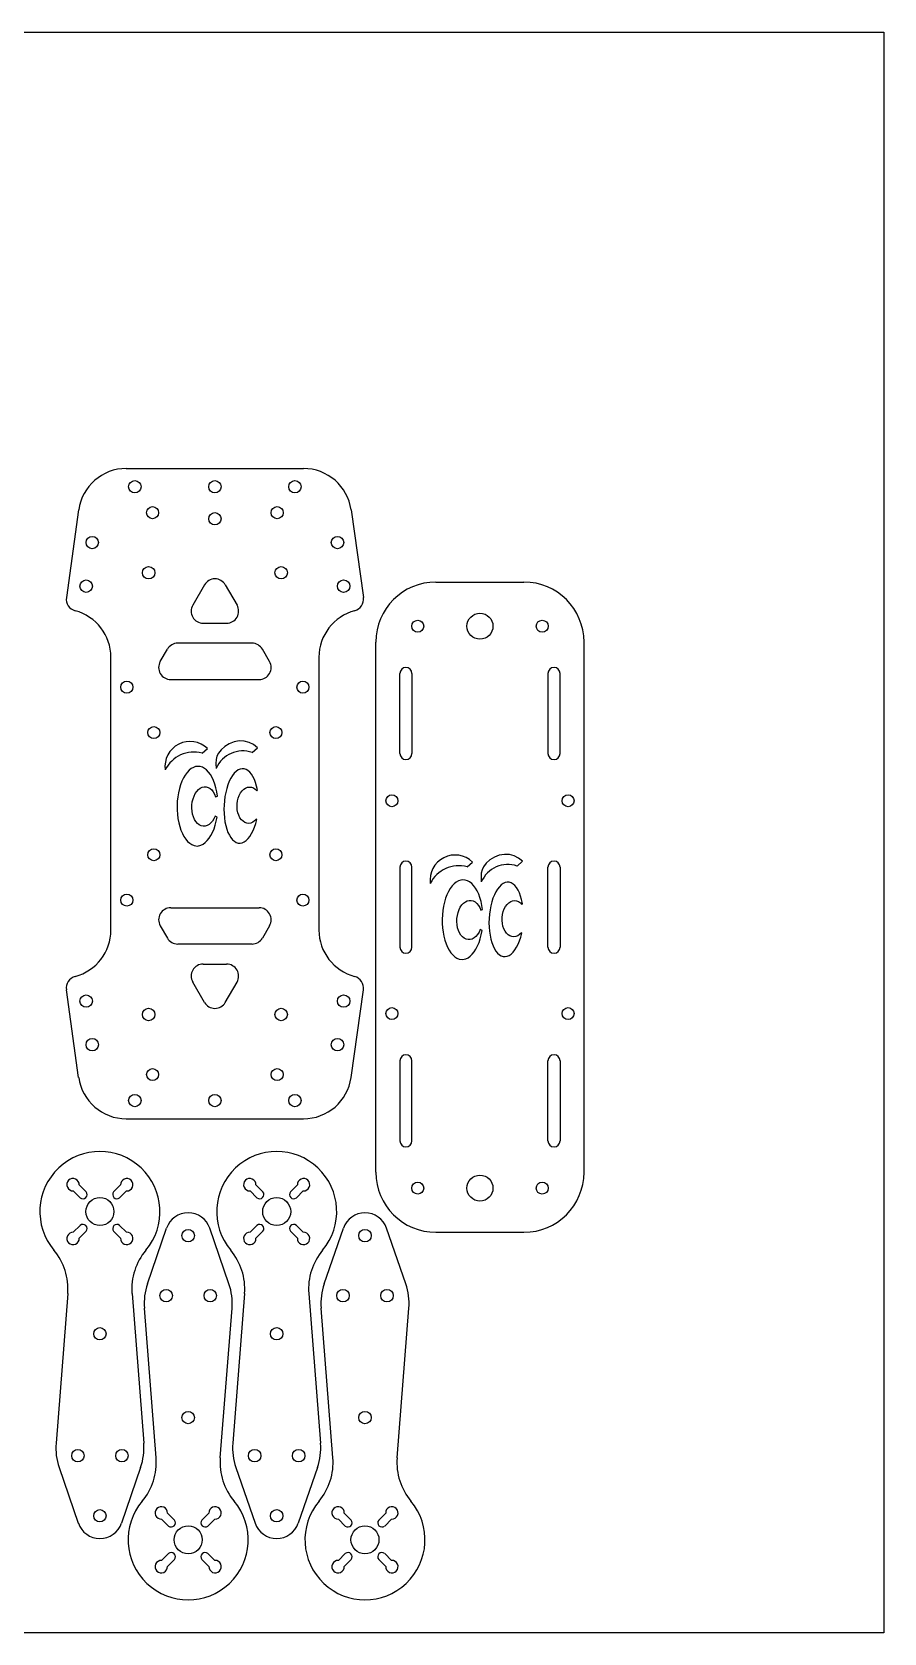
# Model space of a CAD drawing. Header units: inches. Extents: x 0 to 500, y 0 to 400.
# Drawn here: x 287.1 to 500, y 0 to 400 of the extents above; entities that cross this region are included whole.
import ezdxf

# ---------------------------------------------------------------- set-up
doc = ezdxf.new("R2010")
doc.units = ezdxf.units.IN
doc.header["$MEASUREMENT"] = 0
doc.linetypes.add('Continuous2', pattern=[0])
for name, color, linetype in [('Layout', 1, 'Continuous'), ('Modified Arms', 1, 'Continuous'), ('Modified Main Plates', 1, 'Continuous'), ('Modified Top Plate', 1, 'Continuous')]:
    doc.layers.add(name, color=color, linetype=linetype)

msp = doc.modelspace()

# ---------------------------------------------------------------- linework, layer by layer
at = {"layer": 'Layout', "color": 2, "linetype": 'Continuous2', "lineweight": -3, "true_color": 0xffff00}
for p, q in [((0, 400), (500, 400)), ((500, 400), (500, 0)), ((500, 0), (0, 0))]:
    msp.add_line(p, q, dxfattribs=at)
at = {"layer": 'Modified Arms', "color": 5, "linetype": 'Continuous2', "lineweight": -3, "true_color": 0x0000ff}
for p, q in [((299.17, 108.72), (297.44, 110.46)), ((300.65, 110.2), (298.92, 111.93)), ((307.52, 110.2), (309.26, 111.93)), ((309, 108.72), (310.73, 110.46)), ((343.34, 108.72), (341.61, 110.46)), ((344.82, 110.2), (343.09, 111.93)), ((351.7, 110.2), (353.43, 111.93)), ((353.17, 108.72), (354.91, 110.46)), ((299.17, 101.85), (297.44, 100.12)), ((300.65, 100.37), (298.92, 98.64)), ((307.52, 100.37), (309.26, 98.64)), ((309, 101.85), (310.73, 100.12)), ((343.34, 101.85), (341.61, 100.12)), ((344.82, 100.37), (343.09, 98.64)), ((351.7, 100.37), (353.43, 98.64)), ((353.17, 101.85), (354.91, 100.12)), ((321.23, 26.72), (319.5, 28.45)), ((322.71, 28.2), (320.98, 29.93)), ((329.59, 28.2), (331.32, 29.93)), ((331.07, 26.72), (332.8, 28.45)), ((365.4, 26.72), (363.67, 28.45)), ((366.88, 28.2), (365.15, 29.93)), ((373.76, 28.2), (375.49, 29.93)), ((375.24, 26.72), (376.97, 28.45)), ((321.23, 19.85), (319.5, 18.11)), ((322.71, 18.37), (320.98, 16.64)), ((329.59, 18.37), (331.32, 16.64)), ((331.07, 19.85), (332.8, 18.11)), ((365.4, 19.85), (363.67, 18.11)), ((366.88, 18.37), (365.15, 16.64)), ((373.76, 18.37), (375.49, 16.64)), ((375.24, 19.85), (376.97, 18.11))]:
    msp.add_line(p, q, dxfattribs=at)
at = {"layer": 'Modified Arms', "color": 1, "linetype": 'Continuous2', "lineweight": -3, "true_color": 0xff0000}
for p, q in [((315.96, 87.23), (320.76, 101.14)), ((336.34, 87.23), (331.54, 101.14)), ((360.14, 87.23), (364.93, 101.14)), ((380.51, 87.23), (375.71, 101.14)), ((296.07, 84.82), (293.13, 47.4)), ((312.11, 84.82), (315.05, 47.4)), ((340.24, 84.82), (337.3, 47.4)), ((356.28, 84.82), (359.22, 47.4)), ((318.13, 43.75), (315.19, 81.17)), ((334.17, 43.75), (337.11, 81.17)), ((362.3, 43.75), (359.36, 81.17)), ((378.34, 43.75), (381.28, 81.17)), ((293.9, 41.34), (298.69, 27.43)), ((314.27, 41.34), (309.48, 27.43)), ((338.07, 41.34), (342.86, 27.43)), ((358.44, 41.34), (353.65, 27.43))]:
    msp.add_line(p, q, dxfattribs=at)
at = {"layer": 'Modified Arms', "color": 5, "linetype": 'Continuous2', "lineweight": -3, "true_color": 0x0000ff}
for centre, radius in [((304.09, 105.29), 3.5), ((348.26, 105.29), 3.5), ((326.15, 99.28), 1.55), ((370.32, 99.28), 1.55), ((320.65, 84.28), 1.55), ((331.65, 84.28), 1.55), ((364.82, 84.28), 1.55), ((375.82, 84.28), 1.55), ((304.09, 74.76), 1.55), ((348.26, 74.76), 1.55), ((326.15, 53.81), 1.55), ((370.32, 53.81), 1.55), ((298.59, 44.29), 1.55), ((309.59, 44.29), 1.55), ((342.76, 44.29), 1.55), ((353.76, 44.29), 1.55), ((304.09, 29.29), 1.55), ((348.26, 29.29), 1.55), ((326.15, 23.28), 3.5), ((370.32, 23.28), 3.5)]:
    msp.add_circle(centre, radius, dxfattribs=at)
at = {"layer": 'Modified Arms', "color": 1, "linetype": 'Continuous2', "lineweight": -3, "true_color": 0xff0000}
for centre, radius, start, end in [((304.09, 105.29), 15, 319.9784, 220.0216), ((348.26, 105.29), 15, 319.9784, 220.0216), ((326.15, 99.28), 5.7, 19.0184, 160.9816), ((370.32, 99.28), 5.7, 19.0184, 160.9816), ((281.11, 85.99), 15, 355.5091, 40.0216), ((327.06, 85.99), 15, 139.9784, 184.4909), ((325.28, 85.99), 15, 355.5091, 40.0216), ((371.23, 85.99), 15, 139.9784, 184.4909), ((330.15, 82.35), 15, 160.9816, 184.4909), ((322.16, 82.35), 15, 355.5091, 19.0184), ((374.32, 82.35), 15, 160.9816, 184.4909), ((366.33, 82.35), 15, 355.5091, 19.0184), ((308.08, 46.22), 15, 175.5091, 199.0184), ((300.09, 46.22), 15, 340.9816, 4.4909), ((352.25, 46.22), 15, 175.5091, 199.0184), ((344.26, 46.22), 15, 340.9816, 4.4909), ((303.18, 42.58), 15, 319.9784, 4.4909), ((349.12, 42.58), 15, 175.5091, 220.0216), ((347.35, 42.58), 15, 319.9784, 4.4909), ((393.3, 42.58), 15, 175.5091, 220.0216), ((326.15, 23.28), 15, 139.9784, 40.0216), ((370.32, 23.28), 15, 139.9784, 40.0216), ((304.09, 29.29), 5.7, 199.0184, 340.9816), ((348.26, 29.29), 5.7, 199.0184, 340.9816)]:
    msp.add_arc(centre, radius, start, end, dxfattribs=at)
at = {"layer": 'Modified Arms', "color": 5, "linetype": 'Continuous2', "lineweight": -3, "true_color": 0x0000ff}
for centre, radius, start, end in [((297.37, 112), 1.55, 357.4403, 272.5597), ((310.8, 112), 1.55, 267.4403, 182.5597), ((341.54, 112), 1.55, 357.4403, 272.5597), ((354.97, 112), 1.55, 267.4403, 182.5597), ((299.84, 109.53), 1.05, 230.0198, 39.9802), ((308.33, 109.53), 1.05, 140.0198, 309.9802), ((344.01, 109.53), 1.05, 230.0198, 39.9802), ((352.5, 109.53), 1.05, 140.0198, 309.9802), ((297.37, 98.57), 1.55, 87.4403, 2.5597), ((299.84, 101.04), 1.05, 320.0198, 129.9802), ((308.33, 101.04), 1.05, 50.0198, 219.9802), ((310.8, 98.57), 1.55, 177.4403, 92.5597), ((341.54, 98.57), 1.55, 87.4403, 2.5597), ((344.01, 101.04), 1.05, 320.0198, 129.9802), ((352.5, 101.04), 1.05, 50.0198, 219.9802), ((354.97, 98.57), 1.55, 177.4403, 92.5597), ((319.43, 30), 1.55, 357.4403, 272.5597), ((321.91, 27.53), 1.05, 230.0198, 39.9802), ((330.39, 27.53), 1.05, 140.0198, 309.9802), ((332.87, 30), 1.55, 267.4403, 182.5597), ((363.6, 30), 1.55, 357.4403, 272.5597), ((366.08, 27.53), 1.05, 230.0198, 39.9802), ((374.56, 27.53), 1.05, 140.0198, 309.9802), ((377.04, 30), 1.55, 267.4403, 182.5597), ((321.91, 19.04), 1.05, 320.0198, 129.9802), ((330.39, 19.04), 1.05, 50.0198, 219.9802), ((366.08, 19.04), 1.05, 320.0198, 129.9802), ((374.56, 19.04), 1.05, 50.0198, 219.9802), ((319.43, 16.57), 1.55, 87.4403, 2.5597), ((332.87, 16.57), 1.55, 177.4403, 92.5597), ((363.6, 16.57), 1.55, 87.4403, 2.5597), ((377.04, 16.57), 1.55, 177.4403, 92.5597)]:
    msp.add_arc(centre, radius, start, end, dxfattribs=at)
at = {"layer": 'Modified Main Plates', "color": 1, "linetype": 'Continuous2', "lineweight": -3, "true_color": 0xff0000}
for p, q in [((310.67, 290.94), (354.97, 290.94)), ((298.78, 280.61), (295.71, 258.71)), ((366.85, 280.61), (369.93, 258.71)), ((306.82, 175.62), (306.82, 243.8)), ((358.82, 243.8), (358.82, 175.62)), ((298.78, 138.8), (295.71, 160.7)), ((366.85, 138.8), (369.93, 160.7)), ((310.67, 128.47), (354.97, 128.47))]:
    msp.add_line(p, q, dxfattribs=at)
at = {"layer": 'Modified Main Plates', "color": 5, "linetype": 'Continuous2', "lineweight": -3, "true_color": 0x0000ff}
for p, q in [((330.22, 261.87), (327.29, 256.79)), ((335.42, 261.87), (338.35, 256.79)), ((329.89, 252.29), (335.75, 252.29)), ((319.17, 242.72), (320.94, 245.79)), ((342.1, 247.29), (323.54, 247.29)), ((346.47, 242.72), (344.7, 245.79)), ((321.77, 238.22), (343.87, 238.22)), ((329.61, 219.79), (330.94, 220.95)), ((334.37, 220.68), (333.68, 219.79)), ((335.31, 221.49), (334.37, 220.68)), ((336.42, 222.17), (335.31, 221.49)), ((337.65, 222.66), (336.42, 222.17)), ((338.92, 222.9), (337.65, 222.66)), ((340.17, 222.85), (338.92, 222.9)), ((341.37, 222.52), (340.17, 222.85)), ((342.47, 221.95), (341.37, 222.52)), ((342.15, 219.97), (343.44, 221.17)), ((343.44, 221.17), (342.47, 221.95)), ((327.45, 216.27), (326.9, 215.96)), ((328.01, 216.46), (327.45, 216.27)), ((328.57, 216.53), (328.01, 216.46)), ((329.14, 216.48), (328.57, 216.53)), ((329.69, 216.31), (329.14, 216.48)), ((330.23, 216.02), (329.69, 216.31)), ((330.75, 215.62), (330.23, 216.02)), ((333.14, 218.24), (333.08, 217.25)), ((333.08, 217.25), (333.15, 216.03)), ((333.34, 219.07), (333.14, 218.24)), ((333.68, 219.79), (333.34, 219.07)), ((324.58, 212.81), (324.24, 211.92)), ((324.97, 213.63), (324.58, 212.81)), ((325.4, 214.36), (324.97, 213.63)), ((325.87, 215), (325.4, 214.36)), ((326.37, 215.54), (325.87, 215)), ((326.9, 215.96), (326.37, 215.54)), ((331.24, 215.1), (330.75, 215.62)), ((331.7, 214.49), (331.24, 215.1)), ((332.12, 213.77), (331.7, 214.49)), ((332.5, 212.97), (332.12, 213.77)), ((332.82, 212.09), (332.5, 212.97)), ((333.09, 211.14), (332.82, 212.09)), ((336.42, 212.79), (336.07, 211.94)), ((336.8, 213.56), (336.42, 212.79)), ((337.22, 214.23), (336.8, 213.56)), ((337.67, 214.81), (337.22, 214.23)), ((338.14, 215.27), (337.67, 214.81)), ((338.62, 215.62), (338.14, 215.27)), ((339.12, 215.84), (338.62, 215.62)), ((339.62, 215.94), (339.12, 215.84)), ((340.12, 215.92), (339.62, 215.94)), ((340.61, 215.77), (340.12, 215.92)), ((341.08, 215.5), (340.61, 215.77)), ((341.53, 215.11), (341.08, 215.5)), ((341.96, 214.6), (341.53, 215.11)), ((342.34, 213.99), (341.96, 214.6)), ((342.69, 213.27), (342.34, 213.99)), ((342.99, 212.47), (342.69, 213.27)), ((343.24, 211.59), (342.99, 212.47)), ((323.54, 208.9), (323.43, 207.82)), ((323.72, 209.95), (323.54, 208.9)), ((323.95, 210.96), (323.72, 209.95)), ((324.24, 211.92), (323.95, 210.96)), ((327.17, 207.64), (327.35, 208.39)), ((327.35, 208.39), (327.6, 209.08)), ((327.6, 209.08), (327.91, 209.71)), ((327.91, 209.71), (328.28, 210.26)), ((328.28, 210.26), (328.71, 210.72)), ((328.71, 210.72), (329.17, 211.07)), ((329.17, 211.07), (329.65, 211.3)), ((329.65, 211.3), (330.15, 211.41)), ((330.15, 211.41), (330.65, 211.4)), ((330.65, 211.4), (331.14, 211.26)), ((331.14, 211.26), (331.61, 211.01)), ((331.61, 211.01), (332.04, 210.64)), ((332.04, 210.64), (332.42, 210.16)), ((332.42, 210.16), (332.75, 209.6)), ((332.75, 209.6), (333.01, 208.95)), ((333.01, 208.95), (333.47, 209.09)), ((333.31, 210.13), (333.09, 211.14)), ((333.47, 209.09), (333.31, 210.13)), ((335.33, 209), (335.19, 207.95)), ((335.53, 210.03), (335.33, 209)), ((335.78, 211.01), (335.53, 210.03)), ((336.07, 211.94), (335.78, 211.01)), ((338.47, 207.89), (338.65, 208.61)), ((338.65, 208.61), (338.9, 209.27)), ((338.9, 209.27), (339.22, 209.87)), ((339.22, 209.87), (339.6, 210.38)), ((339.6, 210.38), (340.03, 210.8)), ((340.03, 210.8), (340.49, 211.11)), ((340.49, 211.11), (340.98, 211.3)), ((340.98, 211.3), (341.48, 211.36)), ((341.48, 211.36), (341.98, 211.3)), ((341.98, 211.3), (342.46, 211.12)), ((342.46, 211.12), (342.91, 210.82)), ((342.91, 210.82), (343.32, 210.41)), ((343.45, 210.64), (343.24, 211.59)), ((343.32, 210.41), (343.45, 210.64)), ((323.43, 207.82), (323.37, 206.72)), ((323.37, 206.72), (323.38, 205.62)), ((323.38, 205.62), (323.45, 204.54)), ((323.45, 204.54), (323.59, 203.47)), ((327.05, 206.09), (327.07, 206.87)), ((327.1, 205.32), (327.05, 206.09)), ((327.07, 206.87), (327.17, 207.64)), ((327.24, 204.58), (327.1, 205.32)), ((327.45, 203.89), (327.24, 204.58)), ((332.88, 204.09), (332.58, 203.44)), ((333.36, 203.86), (332.88, 204.09)), ((335.1, 206.87), (335.07, 205.79)), ((335.07, 205.79), (335.1, 204.72)), ((335.19, 207.95), (335.1, 206.87)), ((335.1, 204.72), (335.19, 203.68)), ((338.35, 206.39), (338.37, 207.15)), ((338.42, 205.65), (338.35, 206.39)), ((338.37, 207.15), (338.47, 207.89)), ((338.57, 204.95), (338.42, 205.65)), ((338.8, 204.29), (338.57, 204.95)), ((339.09, 203.7), (338.8, 204.29)), ((323.59, 203.47), (323.78, 202.45)), ((323.78, 202.45), (324.03, 201.48)), ((324.03, 201.48), (324.33, 200.57)), ((324.33, 200.57), (324.69, 199.73)), ((327.73, 203.26), (327.45, 203.89)), ((328.07, 202.72), (327.73, 203.26)), ((328.47, 202.27), (328.07, 202.72)), ((328.91, 201.93), (328.47, 202.27)), ((329.38, 201.7), (328.91, 201.93)), ((329.88, 201.59), (329.38, 201.7)), ((330.38, 201.61), (329.88, 201.59)), ((330.88, 201.76), (330.38, 201.61)), ((331.36, 202.02), (330.88, 201.76)), ((331.81, 202.39), (331.36, 202.02)), ((332.22, 202.87), (331.81, 202.39)), ((331.83, 199.25), (332.23, 200.03)), ((332.58, 203.44), (332.22, 202.87)), ((332.23, 200.03), (332.6, 200.89)), ((332.6, 200.89), (332.91, 201.83)), ((332.91, 201.83), (333.16, 202.82)), ((333.16, 202.82), (333.36, 203.86)), ((335.19, 203.68), (335.34, 202.67)), ((335.34, 202.67), (335.54, 201.72)), ((335.54, 201.72), (335.79, 200.84)), ((335.79, 200.84), (336.09, 200.04)), ((336.09, 200.04), (336.44, 199.32)), ((339.45, 203.2), (339.09, 203.7)), ((339.86, 202.8), (339.45, 203.2)), ((340.31, 202.51), (339.86, 202.8)), ((340.8, 202.34), (340.31, 202.51)), ((341.29, 202.29), (340.8, 202.34)), ((341.79, 202.37), (341.29, 202.29)), ((342.28, 202.57), (341.79, 202.37)), ((341.98, 199.71), (342.36, 200.47)), ((342.74, 202.89), (342.28, 202.57)), ((342.36, 200.47), (342.71, 201.32)), ((342.71, 201.32), (343.01, 202.24)), ((343.17, 203.31), (342.74, 202.89)), ((343.01, 202.24), (343.26, 203.22)), ((343.26, 203.22), (343.17, 203.31)), ((324.69, 199.73), (325.09, 198.98)), ((325.09, 198.98), (325.53, 198.32)), ((325.53, 198.32), (326.01, 197.76)), ((326.01, 197.76), (326.52, 197.31)), ((326.52, 197.31), (327.06, 196.98)), ((327.06, 196.98), (327.61, 196.76)), ((327.61, 196.76), (328.45, 196.61)), ((328.45, 196.61), (329.3, 196.82)), ((329.3, 196.82), (329.85, 197.09)), ((329.85, 197.09), (330.38, 197.47)), ((330.38, 197.47), (330.9, 197.96)), ((330.9, 197.96), (331.38, 198.55)), ((331.38, 198.55), (331.83, 199.25)), ((336.44, 199.32), (336.82, 198.71)), ((336.82, 198.71), (337.24, 198.2)), ((337.24, 198.2), (337.69, 197.8)), ((337.69, 197.8), (338.16, 197.52)), ((338.16, 197.52), (338.65, 197.37)), ((338.65, 197.37), (339.15, 197.34)), ((339.15, 197.34), (339.65, 197.44)), ((339.65, 197.44), (340.15, 197.66)), ((340.15, 197.66), (340.64, 198.01)), ((340.64, 198.01), (341.11, 198.46)), ((341.11, 198.46), (341.56, 199.03)), ((341.56, 199.03), (341.98, 199.71)), ((321.77, 181.2), (343.87, 181.2)), ((319.17, 176.7), (320.94, 173.63)), ((346.47, 176.7), (344.7, 173.63)), ((342.1, 172.13), (323.54, 172.13)), ((329.89, 167.13), (335.75, 167.13)), ((330.22, 157.55), (327.29, 162.63)), ((335.42, 157.55), (338.35, 162.63))]:
    msp.add_line(p, q, dxfattribs=at)
for centre, radius in [((312.82, 286.39), 1.55), ((332.82, 286.39), 1.55), ((352.82, 286.39), 1.55), ((317.26, 279.91), 1.5), ((348.38, 279.91), 1.5), ((332.82, 278.39), 1.55), ((302.18, 272.44), 1.55), ((363.46, 272.44), 1.55), ((316.27, 264.9), 1.55), ((349.37, 264.9), 1.55), ((300.65, 261.54), 1.55), ((364.99, 261.54), 1.55), ((310.82, 236.31), 1.5), ((354.82, 236.31), 1.5), ((317.57, 224.96), 1.5), ((348.07, 224.96), 1.5), ((317.57, 194.46), 1.5), ((348.07, 194.46), 1.5), ((310.82, 183.11), 1.5), ((354.82, 183.11), 1.5), ((300.65, 157.88), 1.55), ((316.27, 154.52), 1.55), ((349.37, 154.52), 1.55), ((364.99, 157.88), 1.55), ((302.18, 146.98), 1.55), ((363.46, 146.98), 1.55), ((317.26, 139.51), 1.5), ((348.38, 139.51), 1.5), ((312.82, 133.02), 1.55), ((332.82, 133.02), 1.55), ((352.82, 133.02), 1.55)]:
    msp.add_circle(centre, radius, dxfattribs=at)
at = {"layer": 'Modified Main Plates', "color": 1, "linetype": 'Continuous2', "lineweight": -3, "true_color": 0xff0000}
for centre, radius, start, end in [((310.67, 278.94), 12, 90, 172), ((354.97, 278.94), 12, 8, 90), ((298.68, 258.3), 3, 172, 255.0962), ((366.96, 258.3), 3, 284.9038, 8), ((294.82, 243.8), 12, 360, 75.0962), ((370.82, 243.8), 12, 104.9038, 180), ((294.82, 175.62), 12, 284.9038, 0), ((370.82, 175.62), 12, 180, 255.0962), ((298.68, 161.12), 3, 104.9038, 188), ((366.96, 161.12), 3, 352, 75.0962), ((310.67, 140.47), 12, 188, 270), ((354.97, 140.47), 12, 270, 352)]:
    msp.add_arc(centre, radius, start, end, dxfattribs=at)
at = {"layer": 'Modified Main Plates', "color": 5, "linetype": 'Continuous2', "lineweight": -3, "true_color": 0x0000ff}
for centre, radius, start, end in [((332.82, 260.37), 3, 30, 150), ((329.89, 255.29), 3, 150, 270), ((335.75, 255.29), 3, 270, 30), ((323.54, 244.29), 3, 90, 150), ((342.1, 244.29), 3, 30, 90), ((321.77, 241.22), 3, 150, 270), ((343.87, 241.22), 3, 270, 30), ((326.58, 216.51), 6.23, 45.531, 188.0642), ((327.53, 212.15), 7.92, 74.7552, 153.9294), ((339.77, 213.14), 7.23, 70.8424, 156.3898), ((321.77, 178.2), 3, 90, 210), ((343.87, 178.2), 3, 330, 90), ((323.54, 175.13), 3, 210, 270), ((342.1, 175.13), 3, 270, 330), ((329.89, 164.13), 3, 90, 210), ((335.75, 164.13), 3, 330, 90), ((332.82, 159.05), 3, 210, 330)]:
    msp.add_arc(centre, radius, start, end, dxfattribs=at)
at = {"layer": 'Modified Top Plate', "color": 1, "linetype": 'Continuous2', "lineweight": -3, "true_color": 0xff0000}
for p, q in [((388.05, 262.58), (410.05, 262.58)), ((373.05, 115.11), (373.05, 247.58)), ((425.05, 115.11), (425.05, 247.58)), ((388.05, 100.11), (410.05, 100.11))]:
    msp.add_line(p, q, dxfattribs=at)
at = {"layer": 'Modified Top Plate', "color": 5, "linetype": 'Continuous2', "lineweight": -3, "true_color": 0x0000ff}
for p, q in [((379.05, 219.74), (379.05, 239.74)), ((382.05, 239.74), (382.05, 219.74)), ((416.05, 239.74), (416.05, 219.74)), ((419.05, 219.74), (419.05, 239.74)), ((395.84, 191.43), (397.17, 192.59)), ((400.6, 192.32), (399.91, 191.43)), ((401.54, 193.13), (400.6, 192.32)), ((402.65, 193.81), (401.54, 193.13)), ((403.88, 194.3), (402.65, 193.81)), ((405.15, 194.54), (403.88, 194.3)), ((406.4, 194.48), (405.15, 194.54)), ((407.6, 194.16), (406.4, 194.48)), ((408.7, 193.59), (407.6, 194.16)), ((408.38, 191.6), (409.67, 192.81)), ((409.67, 192.81), (408.7, 193.59)), ((379.05, 191.34), (379.05, 171.34)), ((382.05, 171.34), (382.05, 191.34)), ((394.24, 188.1), (393.68, 187.91)), ((394.8, 188.17), (394.24, 188.1)), ((395.37, 188.12), (394.8, 188.17)), ((395.92, 187.95), (395.37, 188.12)), ((399.37, 189.88), (399.31, 188.88)), ((399.31, 188.88), (399.38, 187.67)), ((399.57, 190.7), (399.37, 189.88)), ((399.91, 191.43), (399.57, 190.7)), ((416.05, 171.34), (416.05, 191.34)), ((419.05, 191.34), (419.05, 171.34)), ((390.81, 184.45), (390.47, 183.56)), ((391.2, 185.27), (390.81, 184.45)), ((391.63, 186), (391.2, 185.27)), ((392.1, 186.64), (391.63, 186)), ((392.6, 187.17), (392.1, 186.64)), ((393.13, 187.6), (392.6, 187.17)), ((393.68, 187.91), (393.13, 187.6)), ((396.46, 187.66), (395.92, 187.95)), ((396.98, 187.25), (396.46, 187.66)), ((397.47, 186.74), (396.98, 187.25)), ((397.93, 186.12), (397.47, 186.74)), ((398.35, 185.41), (397.93, 186.12)), ((398.73, 184.6), (398.35, 185.41)), ((399.05, 183.72), (398.73, 184.6)), ((402.65, 184.43), (402.3, 183.57)), ((403.03, 185.19), (402.65, 184.43)), ((403.45, 185.87), (403.03, 185.19)), ((403.9, 186.44), (403.45, 185.87)), ((404.37, 186.91), (403.9, 186.44)), ((404.85, 187.25), (404.37, 186.91)), ((405.35, 187.48), (404.85, 187.25)), ((405.85, 187.58), (405.35, 187.48)), ((406.35, 187.55), (405.85, 187.58)), ((406.84, 187.41), (406.35, 187.55)), ((407.32, 187.13), (406.84, 187.41)), ((407.76, 186.74), (407.32, 187.13)), ((408.19, 186.24), (407.76, 186.74)), ((408.57, 185.62), (408.19, 186.24)), ((408.92, 184.91), (408.57, 185.62)), ((409.22, 184.11), (408.92, 184.91)), ((409.47, 183.23), (409.22, 184.11)), ((389.77, 180.53), (389.66, 179.45)), ((389.95, 181.59), (389.77, 180.53)), ((390.18, 182.6), (389.95, 181.59)), ((390.47, 183.56), (390.18, 182.6)), ((393.4, 179.28), (393.58, 180.02)), ((393.58, 180.02), (393.83, 180.72)), ((393.83, 180.72), (394.14, 181.35)), ((394.14, 181.35), (394.51, 181.9)), ((394.51, 181.9), (394.94, 182.35)), ((394.94, 182.35), (395.4, 182.7)), ((395.4, 182.7), (395.88, 182.93)), ((395.88, 182.93), (396.38, 183.05)), ((396.38, 183.05), (396.88, 183.03)), ((396.88, 183.03), (397.37, 182.9)), ((397.37, 182.9), (397.84, 182.64)), ((397.84, 182.64), (398.27, 182.27)), ((398.27, 182.27), (398.65, 181.8)), ((398.65, 181.8), (398.98, 181.23)), ((398.98, 181.23), (399.24, 180.59)), ((399.33, 182.77), (399.05, 183.72)), ((399.24, 180.59), (399.7, 180.72)), ((399.54, 181.77), (399.33, 182.77)), ((399.7, 180.72), (399.54, 181.77)), ((401.56, 180.64), (401.42, 179.58)), ((401.76, 181.67), (401.56, 180.64)), ((402.01, 182.65), (401.76, 181.67)), ((402.3, 183.57), (402.01, 182.65)), ((404.7, 179.53), (404.88, 180.24)), ((404.88, 180.24), (405.13, 180.91)), ((405.13, 180.91), (405.45, 181.5)), ((405.45, 181.5), (405.83, 182.02)), ((405.83, 182.02), (406.26, 182.44)), ((406.26, 182.44), (406.73, 182.74)), ((406.73, 182.74), (407.21, 182.93)), ((407.21, 182.93), (407.71, 183)), ((407.71, 183), (408.21, 182.94)), ((408.21, 182.94), (408.69, 182.76)), ((408.69, 182.76), (409.14, 182.46)), ((409.14, 182.46), (409.55, 182.05)), ((409.68, 182.28), (409.47, 183.23)), ((409.55, 182.05), (409.68, 182.28)), ((389.66, 179.45), (389.61, 178.35)), ((389.61, 178.35), (389.61, 177.26)), ((389.61, 177.26), (389.69, 176.17)), ((389.69, 176.17), (389.82, 175.11)), ((393.28, 177.73), (393.3, 178.51)), ((393.33, 176.96), (393.28, 177.73)), ((393.3, 178.51), (393.4, 179.28)), ((393.47, 176.21), (393.33, 176.96)), ((393.68, 175.52), (393.47, 176.21)), ((401.33, 178.5), (401.3, 177.42)), ((401.3, 177.42), (401.33, 176.35)), ((401.42, 179.58), (401.33, 178.5)), ((401.33, 176.35), (401.42, 175.31)), ((404.59, 178.03), (404.6, 178.78)), ((404.65, 177.29), (404.59, 178.03)), ((404.6, 178.78), (404.7, 179.53)), ((404.8, 176.58), (404.65, 177.29)), ((405.03, 175.92), (404.8, 176.58)), ((389.82, 175.11), (390.01, 174.09)), ((390.01, 174.09), (390.26, 173.12)), ((390.26, 173.12), (390.57, 172.21)), ((390.57, 172.21), (390.92, 171.37)), ((393.96, 174.9), (393.68, 175.52)), ((394.3, 174.35), (393.96, 174.9)), ((394.7, 173.9), (394.3, 174.35)), ((395.14, 173.56), (394.7, 173.9)), ((395.61, 173.33), (395.14, 173.56)), ((396.11, 173.23), (395.61, 173.33)), ((396.61, 173.25), (396.11, 173.23)), ((397.11, 173.39), (396.61, 173.25)), ((397.59, 173.65), (397.11, 173.39)), ((398.04, 174.03), (397.59, 173.65)), ((398.45, 174.51), (398.04, 174.03)), ((398.81, 175.08), (398.45, 174.51)), ((398.47, 171.67), (398.83, 172.53)), ((399.11, 175.73), (398.81, 175.08)), ((398.83, 172.53), (399.14, 173.46)), ((399.59, 175.49), (399.11, 175.73)), ((399.14, 173.46), (399.39, 174.46)), ((399.39, 174.46), (399.59, 175.49)), ((401.42, 175.31), (401.57, 174.31)), ((401.57, 174.31), (401.77, 173.36)), ((401.77, 173.36), (402.02, 172.48)), ((402.02, 172.48), (402.32, 171.67)), ((405.32, 175.34), (405.03, 175.92)), ((405.68, 174.84), (405.32, 175.34)), ((406.09, 174.44), (405.68, 174.84)), ((406.54, 174.15), (406.09, 174.44)), ((407.03, 173.98), (406.54, 174.15)), ((407.52, 173.93), (407.03, 173.98)), ((408.02, 174.01), (407.52, 173.93)), ((408.51, 174.21), (408.02, 174.01)), ((408.21, 171.34), (408.59, 172.11)), ((408.97, 174.52), (408.51, 174.21)), ((408.59, 172.11), (408.94, 172.96)), ((408.94, 172.96), (409.24, 173.88)), ((409.4, 174.95), (408.97, 174.52)), ((409.24, 173.88), (409.49, 174.86)), ((409.49, 174.86), (409.4, 174.95)), ((390.92, 171.37), (391.32, 170.62)), ((391.32, 170.62), (391.77, 169.96)), ((391.77, 169.96), (392.24, 169.4)), ((392.24, 169.4), (392.75, 168.95)), ((392.75, 168.95), (393.29, 168.61)), ((393.29, 168.61), (393.84, 168.39)), ((393.84, 168.39), (394.68, 168.24)), ((394.68, 168.24), (395.53, 168.46)), ((395.53, 168.46), (396.08, 168.72)), ((396.08, 168.72), (396.62, 169.1)), ((396.62, 169.1), (397.13, 169.59)), ((397.13, 169.59), (397.61, 170.19)), ((397.61, 170.19), (398.06, 170.88)), ((398.06, 170.88), (398.47, 171.67)), ((402.32, 171.67), (402.67, 170.96)), ((402.67, 170.96), (403.05, 170.34)), ((403.05, 170.34), (403.47, 169.83)), ((403.47, 169.83), (403.92, 169.44)), ((403.92, 169.44), (404.39, 169.16)), ((404.39, 169.16), (404.88, 169.01)), ((404.88, 169.01), (405.38, 168.98)), ((405.38, 168.98), (405.88, 169.08)), ((405.88, 169.08), (406.38, 169.3)), ((406.38, 169.3), (406.87, 169.64)), ((406.87, 169.64), (407.34, 170.1)), ((407.34, 170.1), (407.79, 170.67)), ((407.79, 170.67), (408.21, 171.34)), ((379.05, 142.95), (379.05, 122.95)), ((382.05, 122.95), (382.05, 142.95)), ((416.05, 122.95), (416.05, 142.95)), ((419.05, 142.95), (419.05, 122.95))]:
    msp.add_line(p, q, dxfattribs=at)
for centre, radius in [((383.49, 251.54), 1.5), ((399.05, 251.54), 3.25), ((414.61, 251.54), 1.5), ((377.05, 207.94), 1.5), ((421.05, 207.94), 1.5), ((377.05, 154.75), 1.5), ((421.05, 154.75), 1.5), ((383.49, 111.15), 1.5), ((399.05, 111.15), 3.25), ((414.61, 111.15), 1.5)]:
    msp.add_circle(centre, radius, dxfattribs=at)
at = {"layer": 'Modified Top Plate', "color": 1, "linetype": 'Continuous2', "lineweight": -3, "true_color": 0xff0000}
for centre, start, end in [((388.05, 247.58), 90, 180), ((410.05, 247.58), 0, 90), ((388.05, 115.11), 180, 270), ((410.05, 115.11), 270, 360)]:
    msp.add_arc(centre, 15, start, end, dxfattribs=at)
at = {"layer": 'Modified Top Plate', "color": 5, "linetype": 'Continuous2', "lineweight": -3, "true_color": 0x0000ff}
for centre, radius, start, end in [((380.55, 239.74), 1.5, 0, 180), ((417.55, 239.74), 1.5, 0, 180), ((380.55, 219.74), 1.5, 180, 0), ((417.55, 219.74), 1.5, 180, 0), ((380.55, 191.34), 1.5, 360, 180), ((392.81, 188.14), 6.23, 45.531, 188.0642), ((406.01, 184.77), 7.23, 70.8424, 156.3898), ((417.55, 191.34), 1.5, 360, 180), ((393.76, 183.79), 7.92, 74.7552, 153.9294), ((380.55, 171.34), 1.5, 180, 360), ((417.55, 171.34), 1.5, 180, 360), ((380.55, 142.95), 1.5, 360, 180), ((417.55, 142.95), 1.5, 360, 180), ((380.55, 122.95), 1.5, 180, 360), ((417.55, 122.95), 1.5, 180, 360)]:
    msp.add_arc(centre, radius, start, end, dxfattribs=at)

doc.saveas('drawing.dxf')
